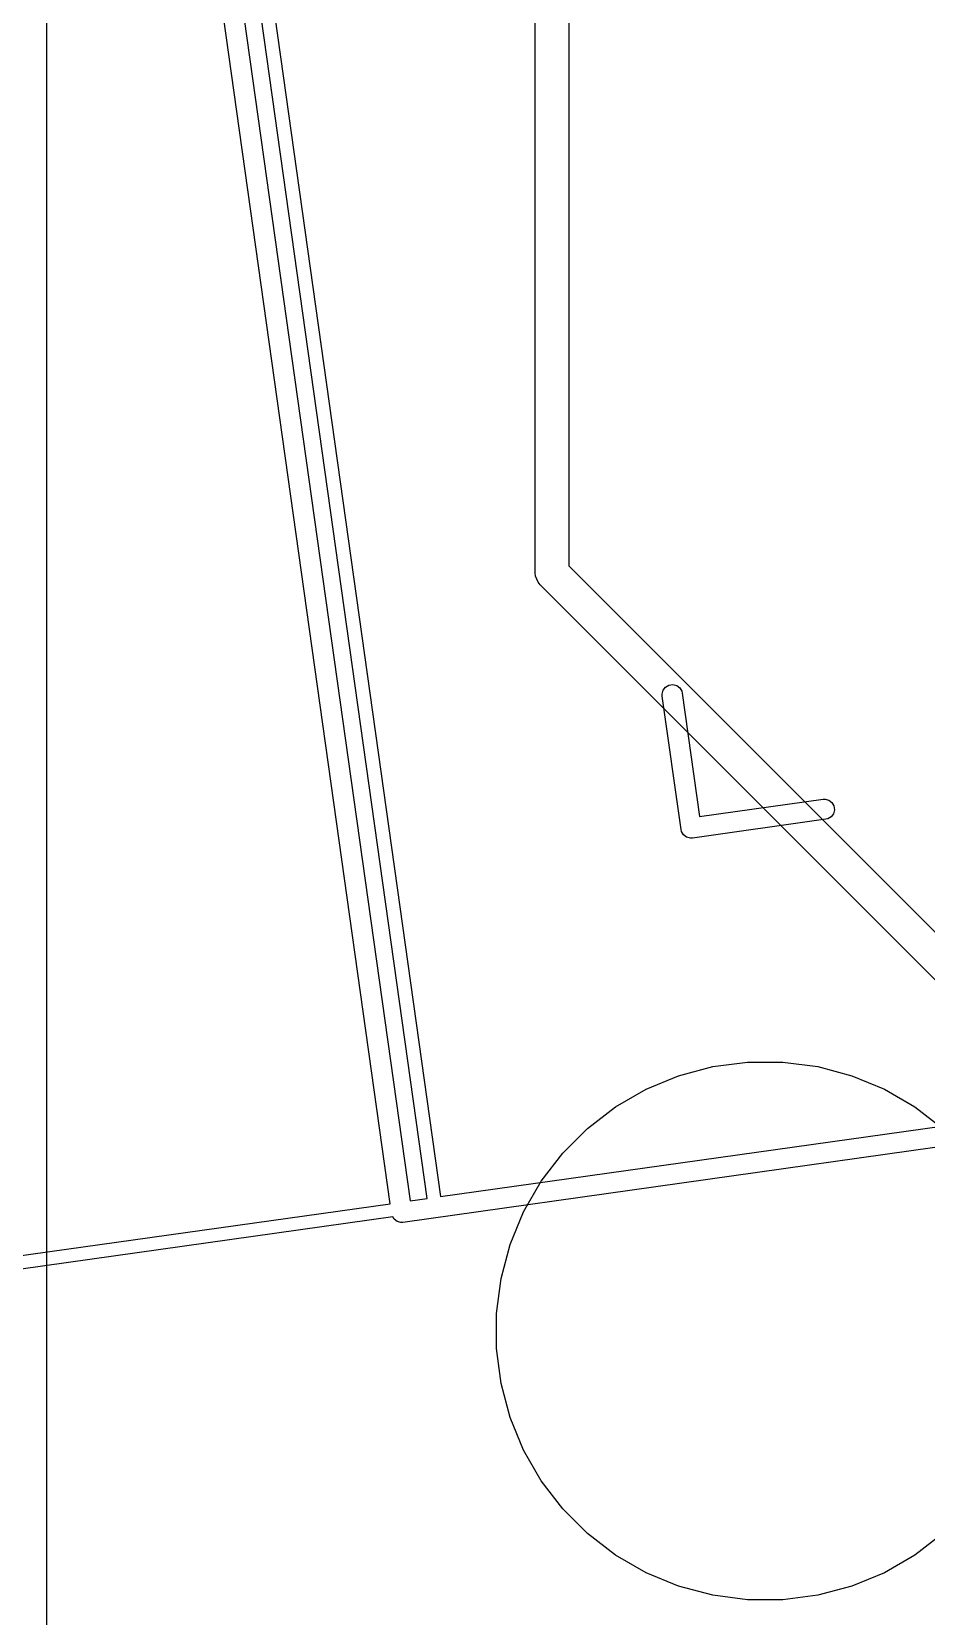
# Model space of a CAD drawing. Header units: millimetres. Extents: x 14 to 286, y -133 to -45.
# Drawn here: x 157.76 to 164.4, y -116.43 to -104.67 of the extents above; entities that cross this region are included whole.
import ezdxf

# ---------------------------------------------------------------- set-up
doc = ezdxf.new("R2010")
doc.units = ezdxf.units.MM
for name, color, linetype, true_color in [('B.Cu', 153, 'CONTINUOUS', 0x4d7fc4), ('B.Mask', 4, 'CONTINUOUS', 0x02ffee), ('F.Mask', 201, 'CONTINUOUS', 0xd864ff), ('User.Drawings', 9, 'CONTINUOUS', 0xc2c2c2)]:
    doc.layers.add(name, color=color, linetype=linetype, true_color=true_color)

msp = doc.modelspace()

# ---------------------------------------------------------------- linework, layer by layer
at = {"layer": 'B.Cu', "linetype": 'CONTINUOUS'}
for p, q in [((157.865, -88.498323), (157.865, -116.655422)), ((161.7441, -103.2435), (161.7441, -108.638424)), ((161.4941, -108.6902), (161.4941, -103.252237)), ((161.7441, -108.638424), (168.751388, -115.645712)), ((161.496502, -108.714586), (161.4941, -108.6902)), ((161.515166, -108.759646), (161.496502, -108.714586)), ((161.515171, -108.759651), (161.515166, -108.759646)), ((161.530712, -108.778588), (161.515171, -108.759651)), ((168.538, -115.785876), (161.530712, -108.778588))]:
    msp.add_line(p, q, dxfattribs=at)
at = {"layer": 'B.Mask', "linetype": 'CONTINUOUS'}
for p, q in [((162.558545, -112.421991), (162.811243, -112.35428)), ((162.811243, -112.35428), (163.070618, -112.320133)), ((163.070618, -112.320133), (163.33223, -112.320133)), ((163.33223, -112.320133), (163.591605, -112.35428)), ((163.591605, -112.35428), (163.844303, -112.421991)), ((162.090284, -112.652912), (162.316847, -112.522106)), ((162.316847, -112.522106), (162.558545, -112.421991)), ((163.844303, -112.421991), (164.086001, -112.522106)), ((164.086001, -112.522106), (164.312564, -112.652912)), ((161.882732, -112.812171), (162.090284, -112.652912)), ((164.312564, -112.652912), (164.520116, -112.812171)), ((161.697744, -112.997159), (161.882732, -112.812171)), ((161.538485, -113.204711), (161.697744, -112.997159)), ((161.407679, -113.431274), (161.538485, -113.204711)), ((161.307564, -113.672972), (161.407679, -113.431274)), ((161.239853, -113.92567), (161.307564, -113.672972)), ((161.205706, -114.185045), (161.239853, -113.92567)), ((161.205706, -114.446657), (161.205706, -114.185045)), ((161.239853, -114.706032), (161.205706, -114.446657)), ((161.307564, -114.95873), (161.239853, -114.706032)), ((161.407679, -115.200428), (161.307564, -114.95873)), ((161.538485, -115.426991), (161.407679, -115.200428)), ((161.697744, -115.634543), (161.538485, -115.426991)), ((161.882732, -115.819531), (161.697744, -115.634543)), ((162.090284, -115.97879), (161.882732, -115.819531)), ((164.520116, -115.819531), (164.312564, -115.97879)), ((162.316847, -116.109596), (162.090284, -115.97879)), ((164.312564, -115.97879), (164.086001, -116.109596)), ((162.558545, -116.209711), (162.316847, -116.109596)), ((164.086001, -116.109596), (163.844303, -116.209711)), ((162.811243, -116.277422), (162.558545, -116.209711)), ((163.070618, -116.311569), (162.811243, -116.277422)), ((163.591605, -116.277422), (163.33223, -116.311569)), ((163.844303, -116.209711), (163.591605, -116.277422)), ((163.33223, -116.311569), (163.070618, -116.311569))]:
    msp.add_line(p, q, dxfattribs=at)
at = {"layer": 'F.Mask', "linetype": 'CONTINUOUS'}
for p, q in [((162.558545, -112.421991), (162.811243, -112.35428)), ((162.811243, -112.35428), (163.070618, -112.320133)), ((163.070618, -112.320133), (163.33223, -112.320133)), ((163.33223, -112.320133), (163.591605, -112.35428)), ((163.591605, -112.35428), (163.844303, -112.421991)), ((162.090284, -112.652912), (162.316847, -112.522106)), ((162.316847, -112.522106), (162.558545, -112.421991)), ((163.844303, -112.421991), (164.086001, -112.522106)), ((164.086001, -112.522106), (164.312564, -112.652912)), ((161.882732, -112.812171), (162.090284, -112.652912)), ((164.312564, -112.652912), (164.520116, -112.812171)), ((161.697744, -112.997159), (161.882732, -112.812171)), ((161.538485, -113.204711), (161.697744, -112.997159)), ((161.407679, -113.431274), (161.538485, -113.204711)), ((161.307564, -113.672972), (161.407679, -113.431274)), ((161.239853, -113.92567), (161.307564, -113.672972)), ((161.205706, -114.185045), (161.239853, -113.92567)), ((161.205706, -114.446657), (161.205706, -114.185045)), ((161.239853, -114.706032), (161.205706, -114.446657)), ((161.307564, -114.95873), (161.239853, -114.706032)), ((161.407679, -115.200428), (161.307564, -114.95873)), ((161.538485, -115.426991), (161.407679, -115.200428)), ((161.697744, -115.634543), (161.538485, -115.426991)), ((161.882732, -115.819531), (161.697744, -115.634543)), ((162.090284, -115.97879), (161.882732, -115.819531)), ((164.520116, -115.819531), (164.312564, -115.97879)), ((162.316847, -116.109596), (162.090284, -115.97879)), ((164.312564, -115.97879), (164.086001, -116.109596)), ((162.558545, -116.209711), (162.316847, -116.109596)), ((164.086001, -116.109596), (163.844303, -116.209711)), ((162.811243, -116.277422), (162.558545, -116.209711)), ((163.070618, -116.311569), (162.811243, -116.277422)), ((163.591605, -116.277422), (163.33223, -116.311569)), ((163.844303, -116.209711), (163.591605, -116.277422)), ((163.33223, -116.311569), (163.070618, -116.311569))]:
    msp.add_line(p, q, dxfattribs=at)
at = {"layer": 'User.Drawings', "linetype": 'CONTINUOUS'}
for p, q in [((160.416855, -113.371193), (157.776103, -94.581258)), ((157.93508, -94.634652), (160.565395, -113.350317)), ((160.692272, -113.332486), (158.061957, -94.61682)), ((158.160983, -94.602903), (160.791298, -113.318568)), ((162.436582, -109.589068), (162.44391, -109.560736)), ((162.437192, -109.603758), (162.436582, -109.589068)), ((162.44391, -109.560736), (162.461521, -109.537366)), ((162.461521, -109.537366), (162.486735, -109.522513)), ((162.486735, -109.522513), (162.515714, -109.51844)), ((162.515714, -109.51844), (162.544046, -109.525768)), ((162.544046, -109.525768), (162.567416, -109.543379)), ((162.567416, -109.543379), (162.582269, -109.568593)), ((162.582269, -109.568593), (162.585732, -109.582882)), ((162.585732, -109.582882), (162.714467, -110.49888)), ((162.576365, -110.594026), (162.437192, -109.603758)), ((162.714467, -110.49888), (163.630465, -110.370145)), ((163.630465, -110.370145), (163.645155, -110.369535)), ((163.645155, -110.369535), (163.673487, -110.376863)), ((163.673487, -110.376863), (163.696857, -110.394474)), ((163.696857, -110.394474), (163.71171, -110.419688)), ((163.71171, -110.419688), (163.715783, -110.448667)), ((163.651341, -110.518685), (162.661073, -110.657858)), ((163.66563, -110.515222), (163.651341, -110.518685)), ((163.690844, -110.500369), (163.66563, -110.515222)), ((163.708455, -110.476999), (163.690844, -110.500369)), ((163.715783, -110.448667), (163.708455, -110.476999)), ((162.579828, -110.608315), (162.576365, -110.594026)), ((162.594681, -110.633529), (162.579828, -110.608315)), ((162.618051, -110.65114), (162.594681, -110.633529)), ((162.646383, -110.658468), (162.618051, -110.65114)), ((160.791298, -113.318568), (179.281462, -110.719945)), ((162.661073, -110.657858), (162.646383, -110.658468)), ((179.376665, -110.85845), (160.512058, -113.509697)), ((160.565395, -113.350317), (160.692272, -113.332486)), ((156.038012, -113.9866), (160.416855, -113.371193)), ((160.436286, -113.469444), (156.101442, -114.078667)), ((160.445666, -113.485368), (160.436286, -113.469444)), ((160.469036, -113.502979), (160.445666, -113.485368)), ((160.497368, -113.510307), (160.469036, -113.502979)), ((160.512058, -113.509697), (160.497368, -113.510307))]:
    msp.add_line(p, q, dxfattribs=at)

doc.saveas('drawing.dxf')
